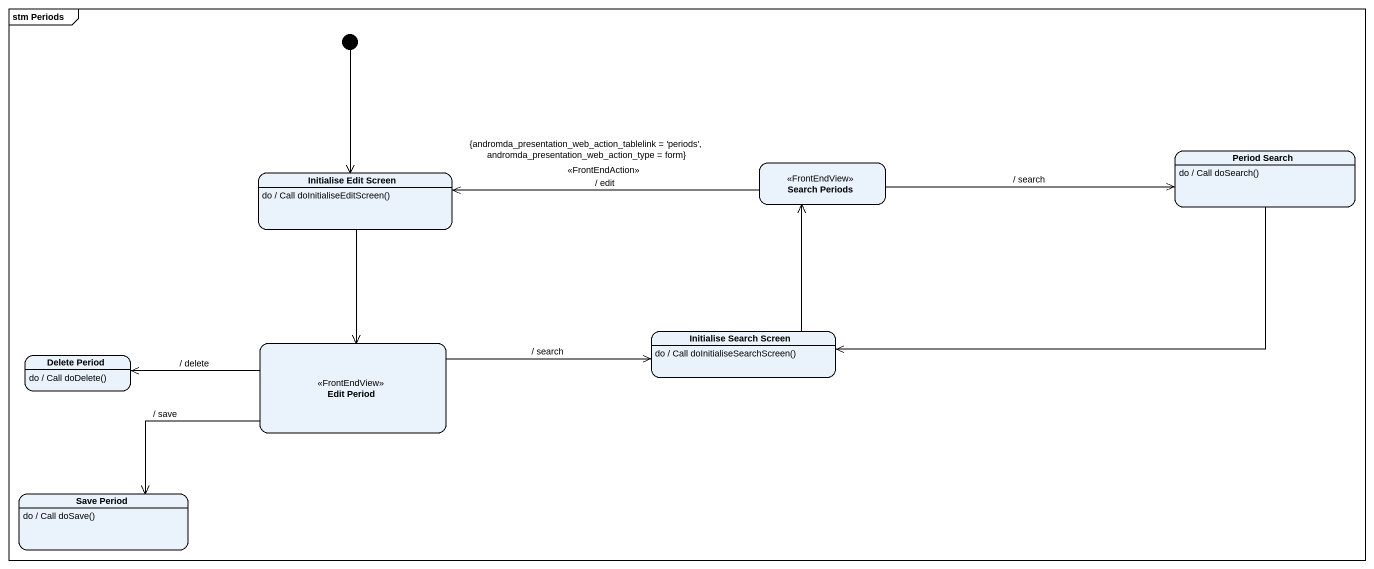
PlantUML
@startuml
mainframe stm Periods
hide empty description
state "Initialise Edit Screen" as Initialise_Edit_Screen
Initialise_Edit_Screen : do / Call doInitialiseEditScreen()
state "Search Periods" as Search_Periods <<FrontEndView>>
state "Period Search" as Period_Search
Period_Search : do / Call doSearch()
state "Edit Period" as Edit_Period <<FrontEndView>>
state "Initialise Search Screen" as Initialise_Search_Screen
Initialise_Search_Screen : do / Call doInitialiseSearchScreen()
state "Delete Period" as Delete_Period
Delete_Period : do / Call doDelete()
state "Save Period" as Save_Period
Save_Period : do / Call doSave()
[*] --> Initialise_Edit_Screen
Initialise_Edit_Screen --> Edit_Period
Search_Periods -left-> Initialise_Edit_Screen : {andromda_presentation_web_action_tablelink = 'periods', andromda_presentation_web_action_type = form}\n<<FrontEndAction>>\n/ edit
Search_Periods -right-> Period_Search : / search
Period_Search -left-> Initialise_Search_Screen
Edit_Period -right-> Initialise_Search_Screen : / search
Edit_Period -left-> Delete_Period : / delete
Edit_Period -left-> Save_Period : / save
Initialise_Search_Screen -up-> Search_Periods
@enduml
